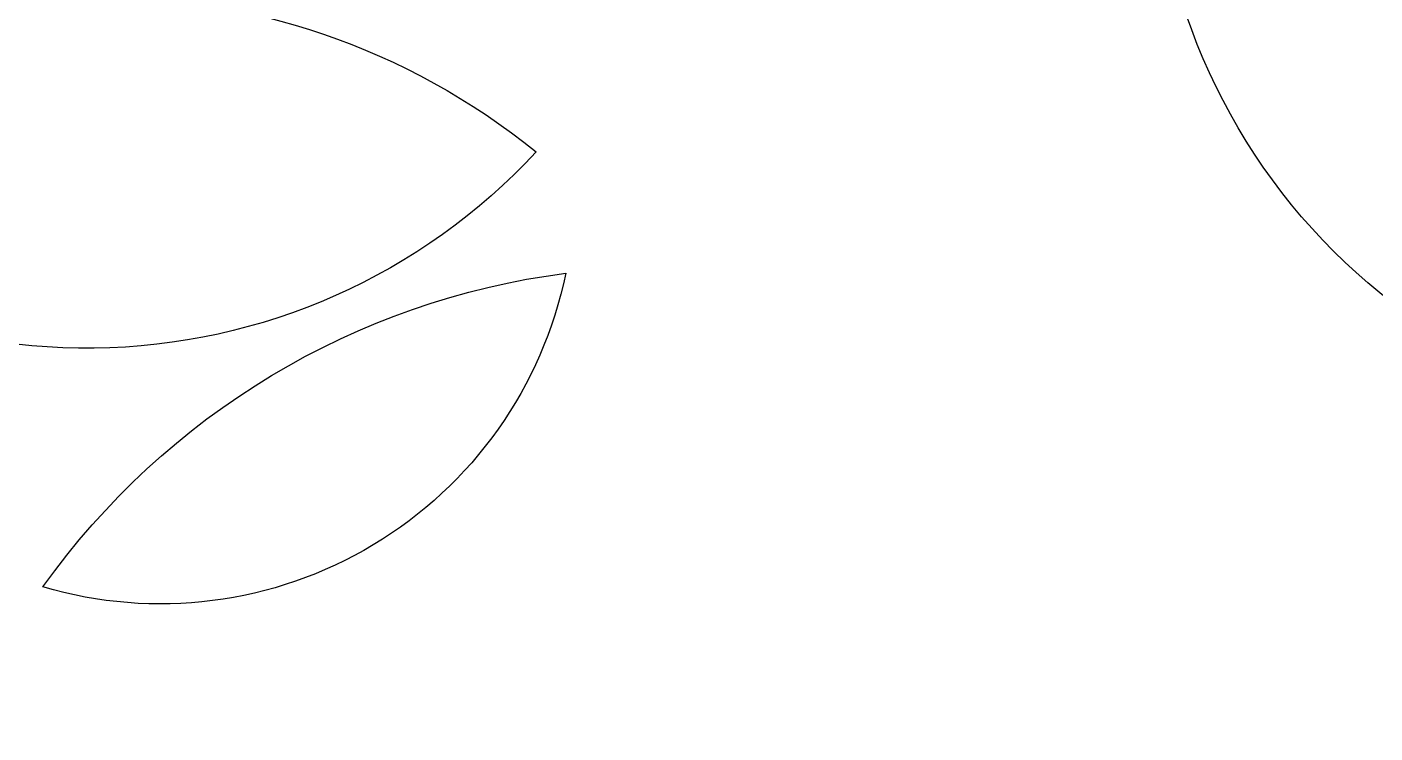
# Model space of a CAD drawing. Header units: metres. Extents: x 1097510 to 2158594, y 877039 to 1751652.
# Drawn here: x 1097749.058 to 1097751.366, y 877191.245 to 877192.453 of the extents above; entities that cross this region are included whole.
import ezdxf

# ---------------------------------------------------------------- set-up
doc = ezdxf.new("R2010")
doc.units = ezdxf.units.M
doc.header["$XCLIPFRAME"] = 0
doc.layers.add('DWGAUTOCAD.COM', color=7, linetype='Continuous')
doc.layers.add('Foto Dron', color=7, linetype='Continuous')
picture_1 = doc.add_image_def('image1.tif', size_in_pixel=(3465, 4096))

# ---------------------------------------------------------------- blocks, each defined once
blk = doc.blocks.new('A$C74456AAD')
at = {"color": 62, "linetype": 'Continuous'}
for centre, radius, start, end in [((2.649328419677659, 2.14856925164554), 0.2354355641483098, 101.0884876692688, 180.465990835228), ((2.398751357041419, 2.353100724877777), 0.207001357549754, 274.1969135095443, 7.357564994874259), ((2.771784199085914, 1.943183442594318), 0.2579838648021525, 35.44963787186653, 82.62254138716122), ((2.942232791010156, 2.227262700234178), 0.1401939373024544, 191.6171648319163, 286.455014427146)]:
    blk.add_arc(centre, radius, start, end, dxfattribs=at)
at = {"color": 64, "linetype": 'Continuous'}
for centre, radius, start, end in [((2.963256411736438, 2.057212080271938), 0.2354355641483098, 49.65991624068732, 129.0374194066572), ((2.966933313531399, 2.380644404344139), 0.207001357549754, 222.7683420809809, 315.9289935662733)]:
    blk.add_arc(centre, radius, start, end, dxfattribs=at)

msp = doc.modelspace()

# ---------------------------------------------------------------- block references
at = {"layer": 'DWGAUTOCAD.COM', "xscale": -5.054705639544697, "yscale": 5.054705639544697, "zscale": 5.054705639544697}
msp.add_blockref('A$C74456AAD', (1097764.158198821, 877180.9165034615), dxfattribs=at)

# ---------------------------------------------------------------- pictures from other files: only their frames are drawn
at = {"layer": 'Foto Dron'}
image = msp.add_image(picture_1, insert=(1097491.043955666, 876888.8641464552, 3067.918), size_in_units=(372.62071190450587, 440.4774706957738), dxfattribs=at)
image.set_boundary_path([(174.5355571191758, 772.8781185317785), (2798.81626618281, 2703.624675659463)])
image.dxf.flags = 15

doc.saveas('drawing.dxf')
